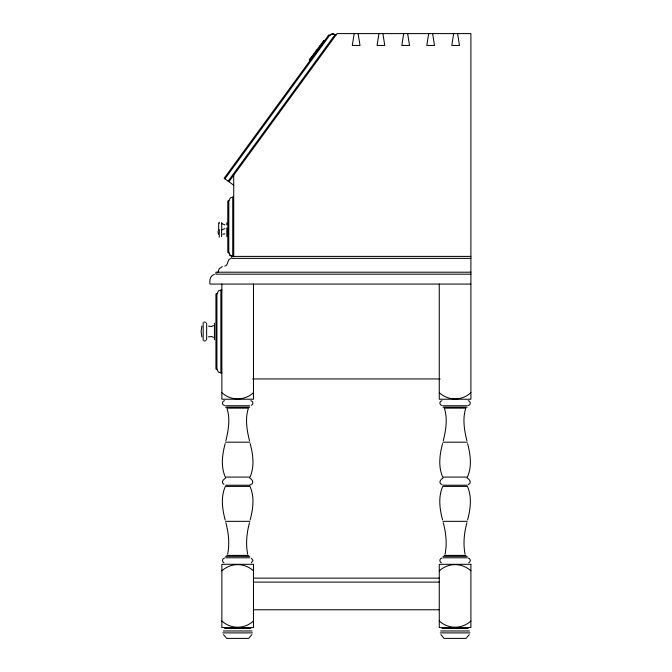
<?xml version="1.0" encoding="UTF-8"?>
<svg xmlns="http://www.w3.org/2000/svg" width="672" height="672" viewBox="0 0 672 672"><rect width="100%" height="100%" fill="white"/><g stroke="black" fill="none" stroke-linecap="round" stroke-linejoin="round"><path stroke-width="1.01" d="M221.861 290.002L218.467 290.816L216.922 293.95L216.922 369.062L218.467 372.196L221.861 373.01M232.73 197.106L230.32 197.921L228.774 201.062L227.791 201.062L227.791 252.445L228.774 252.445L230.32 255.587L232.73 256.402L232.73 197.106L233.722 197.106M217.904 272.21L219.24 268.691L222.34 266.557M354.186 33.6L352.304 45.461L360.016 45.461L358.134 33.6M378.941 33.6L377.059 45.461L384.77 45.461L382.889 33.6M403.696 33.6L401.814 45.461L409.525 45.461L407.644 33.6M428.677 33.6L426.804 45.461L434.507 45.461L432.634 33.6M453.667 33.6L451.786 45.461L459.497 45.461L457.615 33.6M225.708 477.918C223.768 479.338 220.408 482.042 223.894 484.319M443.117 477.918C440.647 479.296 437.816 483.017 442.092 484.739M201.852 326.038L201.104 331.506L201.852 336.974M225.162 443.612C222.348 454.264 220.693 465.889 225.019 476.398M250.177 519.918C252.991 509.267 254.646 497.641 250.32 487.133M442.571 443.612C439.757 454.264 438.11 465.889 442.428 476.398M467.586 519.918C470.408 509.267 472.055 497.641 467.729 487.133M225.851 440.773C228.446 430.248 230.437 418.538 226.909 408.131L248.43 408.131C244.91 418.538 246.901 430.248 249.488 440.773M249.488 522.757C246.725 532.921 245.616 543.715 247.649 554.106M443.26 440.773C445.855 430.248 447.846 418.538 444.326 408.131L465.839 408.131C462.319 418.538 464.31 430.248 466.906 440.773M466.906 522.757C464.142 532.921 463.033 543.715 465.058 554.106M227.69 554.106C229.723 543.715 228.614 532.921 225.851 522.757M445.108 554.106C447.132 543.715 446.023 532.921 443.26 522.757M225.019 487.133C220.693 497.641 222.348 509.267 225.162 519.918M250.32 476.398C254.646 465.889 252.991 454.264 250.177 443.612M442.428 487.133C438.11 497.641 439.757 509.267 442.571 519.918M467.729 476.398C472.055 465.889 470.408 454.264 467.586 443.612M251.345 562.808L252.991 560.448L251.387 558.264M468.762 562.808C470.963 561.75 470.786 558.482 468.174 558.029M224.935 178.844L329.574 35.482L332.674 33.86L335.891 35.204M228.127 181.171L335.093 34.616M228.925 181.759L337.058 33.6L470.896 33.6L470.896 399.227L439.27 399.227L439.27 284.071M309.263 59.934L323.652 40.849M315.386 53.458L310.052 60.53L309.305 59.892M315.563 53.222L318.805 48.922M319.04 48.602L320.2 47.065L319.469 46.402M322.224 44.386L320.552 46.603L319.771 45.99M322.51 43.999L322.888 43.504M323.081 43.252L324.274 41.664M251.857 634.628L249.236 637.644M469.266 634.628L466.645 637.644M222.39 229.673L224.96 228.64M205.85 340.654L204.061 340.998M213.436 325.601L211.621 326.5L208.488 326.147M253.478 392.675C244.465 400.949 230.882 400.949 221.861 392.675M470.896 392.675C461.874 400.949 448.291 400.949 439.27 392.675M221.861 570.856C230.882 562.582 244.465 562.582 253.478 570.856M253.478 621.004C244.465 629.278 230.882 629.278 221.861 621.004M439.27 570.856C448.291 562.582 461.874 562.582 470.896 570.856M470.896 621.004C461.874 629.278 448.291 629.278 439.27 621.004M251.387 405.266C253.806 404.426 253.151 400.991 250.765 400.663M468.073 484.739C472.34 483.017 469.518 479.296 467.048 477.918M222.827 234.184L224.918 233.89M250.051 484.991C254.764 483.714 252.554 479.312 249.631 477.918M224.574 400.663C221.76 401.066 221.76 405.098 224.574 405.502M441.991 400.663C439.169 401.066 439.169 405.098 441.991 405.502M468.174 405.502C470.988 405.098 470.988 401.066 468.174 400.663M224.574 558.029C221.97 558.482 221.785 561.75 223.994 562.808M441.991 558.029C439.379 558.482 439.202 561.75 441.403 562.808M230.74 258.56C226.758 259.459 228.816 265.196 224.834 266.095M208.488 336.857L211.621 336.512L213.436 337.411M214.393 274.394C210.176 275.394 209.362 280.434 210 284.071L470.896 284.071M204.061 322.014L205.85 322.358M470.896 256.402L231.739 256.402L231.739 258.376L470.896 258.376M470.896 272.21L215.93 272.21L215.93 274.184L470.896 274.184M216.922 369.062L215.93 369.062L215.93 293.95L216.955 293.95L216.955 293.437M252.58 378.941L440.168 378.941M225.565 405.754L249.774 405.754M442.974 405.754L467.191 405.754M225.565 407.207L249.774 407.207M442.974 407.207L467.191 407.207M225.506 442.193L249.833 442.193M442.915 442.193L467.25 442.193M225.296 477.078L250.051 477.078M442.705 477.078L467.46 477.078M225.708 485.209L249.631 485.209M443.125 485.209L467.04 485.209M225.28 486.41L250.06 486.41M442.697 486.41L467.468 486.41M225.506 521.338L249.833 521.338M442.915 521.338L467.25 521.338M226.909 555.391L248.43 555.391M444.326 555.391L465.839 555.391M225.565 556.324L249.774 556.324M442.974 556.324L467.191 556.324M225.565 557.777L249.774 557.777M442.974 557.777L467.191 557.777M253.478 578.138L439.27 578.138M253.478 582.095L439.27 582.095M253.478 609.764L439.27 609.764M224.574 628.522L250.765 628.522M441.991 628.522L468.174 628.522M223.272 630.974L252.067 630.974M440.689 630.974L469.476 630.974M222.844 632.89L252.496 632.89M440.252 632.89L469.913 632.89M226.481 638.4L248.858 638.4M443.89 638.4L466.276 638.4M232.73 256.402L230.32 255.587M224.96 224.868L222.39 223.826M233.722 185.254L224.137 178.256L328.776 34.902L329.574 35.482A3.956 3.956 0 0 1 334.194 34.121M323.61 40.9L324.4 41.496M322.736 42.059L323.526 42.655M321.56 43.63L322.342 44.226M321.308 43.957L322.098 44.554M318.704 47.41L319.494 48.006M316.957 49.728L317.747 50.324M316.26 50.66L317.05 51.257M315.832 51.223L316.621 51.82M313.74 54.004L314.53 54.592M311.48 57.002L312.27 57.59M310.691 58.044L311.48 58.632M310.162 58.75L310.951 59.346M309.565 59.548L310.355 60.136M443.52 637.644L440.899 634.628M226.111 637.644L223.482 634.628M229.933 255.242L228.774 252.445L228.808 200.542M218.408 234.276L217.963 231.244M253.478 284.071L253.478 399.227L221.861 399.227L221.861 284.071M233.722 175.19L233.722 256.561M226.8 222.802L226.8 224.826M226.8 227.926L226.8 236.636M221.718 223.079L221.718 230.429M221.6 222.802L221.6 223.726M221.6 229.715L221.6 236.636M220.87 290.002L220.87 373.01M219.282 222.23L219.282 223.238M219.282 229.715L219.282 237.199M218.677 223.079L218.677 230.429M214.444 323.207L214.444 339.805M206.648 323.207L206.648 339.805M203.171 322.526L203.171 340.486M253.478 564.304L221.861 564.304L221.861 627.556L253.478 627.556L253.478 564.304M470.896 564.304L439.27 564.304L439.27 627.556L470.896 627.556L470.896 564.304"/></g></svg>
